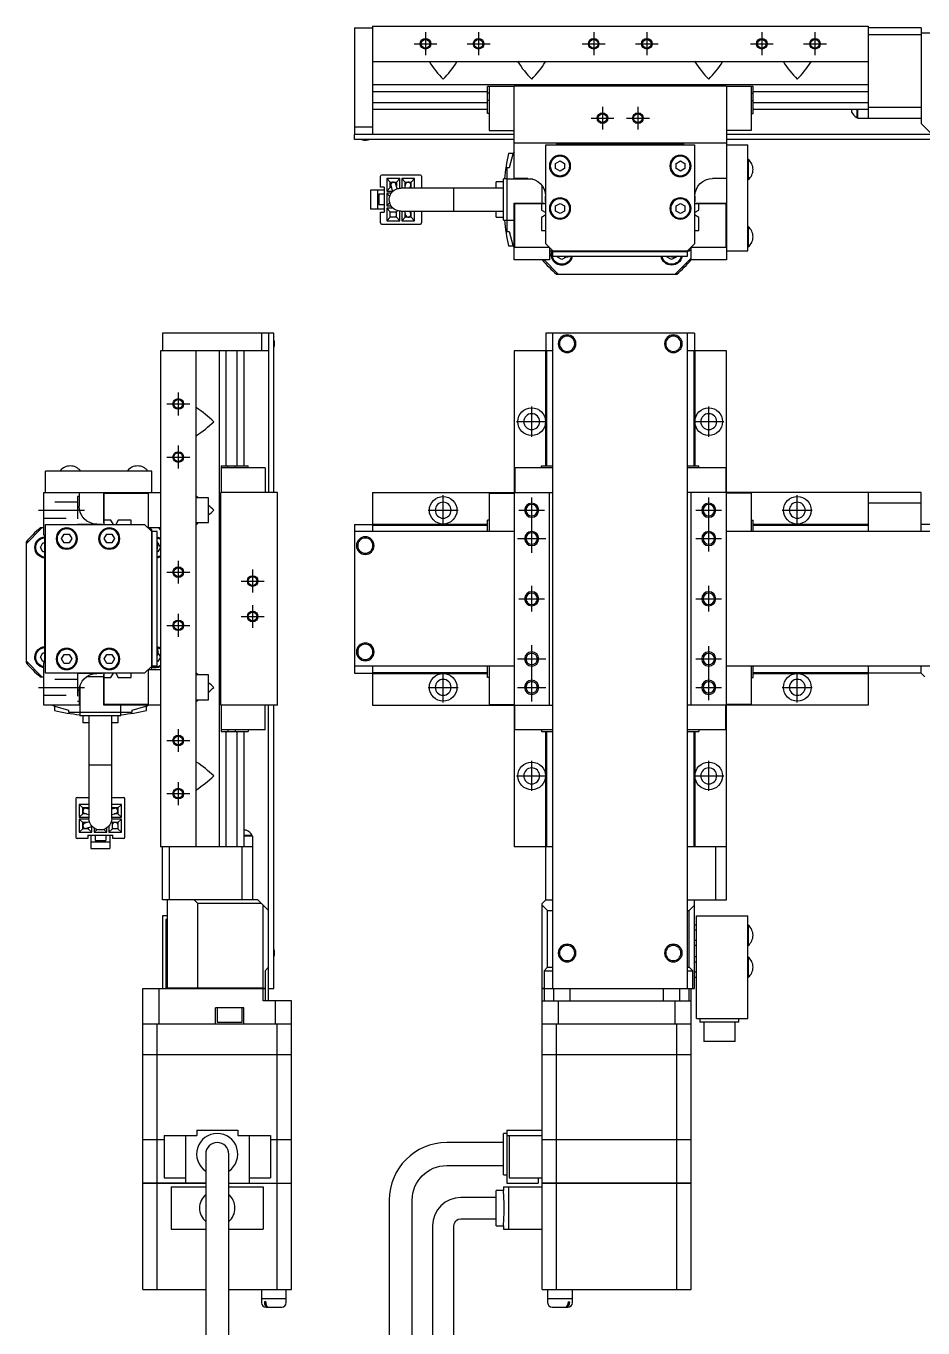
# Model space of a CAD drawing. Extents: x 0 to 964, y -8 to 576.
# Drawn here: x 0 to 253.3, y 203.6 to 571.1 of the extents above; entities that cross this region are included whole.
import ezdxf

# ---------------------------------------------------------------- set-up
doc = ezdxf.new("R2010")
doc.units = 0
doc.header["$LTSCALE"] = 0.5
doc.linetypes.add('CENTER', pattern=[50.8, 31.75, -6.35, 6.35, -6.35])
doc.linetypes.add('DASHED', pattern=[19.05, 12.7, -6.35])
for name, color, linetype in [('MSM_CENTER', 1, 'CENTER'), ('MSM_CONTINUOUS', 7, 'CONTINUOUS'), ('MSM_DASHED', 4, 'DASHED'), ('MSM_NARROW', 5, 'CONTINUOUS')]:
    doc.layers.add(name, color=color, linetype=linetype)

msp = doc.modelspace()

# ---------------------------------------------------------------- linework, layer by layer
at = {"layer": 'MSM_CENTER'}
for p, q in [((109.58, 566.09), (116.04, 566.09)), ((112.81, 569.32), (112.81, 562.86)), ((124.58, 566.09), (131.04, 566.09)), ((127.81, 569.32), (127.81, 562.86)), ((157.08, 566.09), (163.54, 566.09)), ((160.31, 569.32), (160.31, 562.86)), ((172.08, 566.09), (178.54, 566.09)), ((175.31, 569.32), (175.31, 562.86)), ((204.58, 566.09), (211.04, 566.09)), ((207.81, 569.32), (207.81, 562.86)), ((219.58, 566.09), (226.04, 566.09)), ((222.81, 569.32), (222.81, 562.86)), ((162.81, 548.32), (162.81, 541.86)), ((172.81, 548.32), (172.81, 541.86)), ((159.58, 545.09), (166.04, 545.09)), ((169.58, 545.09), (176.04, 545.09)), ((43, 467.64), (43, 461.18)), ((39.77, 464.41), (46.23, 464.41)), ((142.81, 455.16), (142.81, 463.66)), ((192.81, 455.16), (192.81, 463.66)), ((138.56, 459.41), (147.06, 459.41)), ((188.56, 459.41), (197.06, 459.41)), ((43, 452.64), (43, 446.18)), ((39.77, 449.41), (46.23, 449.41)), ((117.81, 430.16), (117.81, 438.66)), ((142.81, 422.41), (142.81, 438.03)), ((192.81, 422.79), (192.81, 438.03)), ((217.81, 430.16), (217.81, 438.66)), ((3.5, 434.41), (16.5, 434.41)), ((113.56, 434.41), (122.06, 434.41)), ((139.19, 434.41), (146.43, 434.41)), ((189.19, 434.41), (196.43, 434.41)), ((213.56, 434.41), (222.06, 434.41)), ((138.81, 426.41), (146.81, 426.41)), ((189.19, 426.41), (196.43, 426.41)), ((43, 420.14), (43, 413.68)), ((39.77, 416.91), (46.23, 416.91)), ((64, 417.64), (64, 411.18)), ((60.77, 414.41), (67.23, 414.41)), ((142.81, 405.79), (142.81, 413.03)), ((192.81, 405.79), (192.81, 413.03)), ((139.19, 409.41), (146.43, 409.41)), ((189.19, 409.41), (196.43, 409.41)), ((43, 405.14), (43, 398.68)), ((60.77, 404.41), (67.23, 404.41)), ((64, 407.64), (64, 401.18)), ((39.77, 401.91), (46.23, 401.91)), ((142.81, 380.41), (142.81, 396.41)), ((192.81, 380.79), (192.81, 396.03)), ((138.81, 392.41), (146.81, 392.41)), ((189.19, 392.41), (196.43, 392.41)), ((117.81, 380.16), (117.81, 388.66)), ((217.81, 380.16), (217.81, 388.66)), ((3.5, 384.41), (16.5, 384.41)), ((113.56, 384.41), (122.06, 384.41)), ((138.81, 384.41), (146.81, 384.41)), ((189.19, 384.41), (196.43, 384.41)), ((213.56, 384.41), (222.06, 384.41)), ((43, 372.64), (43, 366.18)), ((39.77, 369.41), (46.23, 369.41)), ((142.81, 355.16), (142.81, 363.66)), ((192.81, 355.16), (192.81, 363.66)), ((43, 357.64), (43, 351.18)), ((138.56, 359.41), (147.06, 359.41)), ((188.56, 359.41), (197.06, 359.41)), ((39.77, 354.41), (46.23, 354.41))]:
    msp.add_line(p, q, dxfattribs=at)
at = {"layer": 'MSM_CONTINUOUS'}
for p, q in [((92.81, 570.59), (97.81, 570.59)), ((92.81, 570.59), (92.81, 540.59)), ((97.81, 571.09), (237.81, 571.09)), ((97.81, 571.09), (97.81, 540.59)), ((237.81, 571.09), (237.81, 545.09)), ((252.81, 570.59), (237.81, 570.59)), ((252.81, 570.59), (252.81, 543.59)), ((252.81, 568.59), (237.81, 568.59)), ((257.31, 569.09), (252.81, 569.09)), ((97.81, 561.09), (237.81, 561.09)), ((114.07, 561.09), (113.91, 560.96)), ((121.55, 561.09), (121.71, 560.96)), ((139.07, 561.09), (138.91, 560.96)), ((146.55, 561.09), (146.71, 560.96)), ((189.07, 561.09), (188.91, 560.96)), ((196.55, 561.09), (196.71, 560.96)), ((214.07, 561.09), (213.91, 560.96)), ((221.55, 561.09), (221.71, 560.96)), ((97.81, 554.59), (237.81, 554.59)), ((97.81, 552.63), (130.31, 552.63)), ((130.31, 546.39), (130.31, 553.99)), ((137.81, 553.99), (130.31, 553.99)), ((130.81, 552.11), (130.31, 552.11)), ((130.81, 553.99), (130.81, 541.59)), ((197.81, 554.09), (137.81, 554.09)), ((137.81, 528.09), (137.81, 554.09)), ((197.81, 554.09), (197.81, 505.09)), ((205.31, 553.99), (197.81, 553.99)), ((204.81, 553.99), (204.81, 541.59)), ((204.81, 552.11), (205.31, 552.11)), ((205.31, 546.39), (205.31, 553.99)), ((205.31, 552.63), (237.81, 552.63)), ((97.81, 549.55), (130.31, 549.55)), ((130.81, 550.06), (130.31, 550.06)), ((204.81, 550.06), (205.31, 550.06)), ((205.31, 549.55), (237.81, 549.55)), ((252.81, 548.09), (237.81, 548.09)), ((97.81, 547.59), (130.31, 547.59)), ((130.81, 546.39), (130.31, 546.39)), ((204.81, 546.39), (205.31, 546.39)), ((205.31, 547.59), (237.81, 547.59)), ((233.16, 547.59), (233.16, 546.88)), ((234.61, 547.59), (234.61, 545.23)), ((234.61, 545.23), (234.81, 545.23)), ((234.81, 547.59), (234.81, 545.09)), ((234.81, 545.09), (252.81, 545.09)), ((92.81, 542.59), (97.81, 542.59)), ((92.81, 540.59), (137.81, 540.59)), ((92.81, 540.49), (92.91, 540.59)), ((92.81, 539.09), (92.81, 540.49)), ((130.81, 541.59), (137.81, 541.59)), ((204.81, 541.59), (197.81, 541.59)), ((197.81, 540.59), (286.31, 540.59)), ((255.81, 540.59), (252.81, 543.59)), ((137.81, 539.09), (92.81, 539.09)), ((137.81, 538.09), (197.81, 538.09)), ((146.81, 509.59), (146.81, 537.59)), ((146.81, 537.59), (188.81, 537.59)), ((149.81, 538.09), (149.81, 537.79)), ((149.81, 537.79), (185.81, 537.79)), ((150.06, 537.79), (150.06, 538.09)), ((152.56, 538.09), (152.56, 537.79)), ((181.06, 537.79), (181.06, 538.09)), ((183.56, 538.09), (183.56, 537.79)), ((185.81, 537.79), (185.81, 538.09)), ((188.81, 537.59), (188.81, 509.59)), ((277.81, 539.09), (197.81, 539.09)), ((197.81, 537.59), (203.81, 537.59)), ((203.81, 507.59), (203.81, 537.59)), ((137.56, 535.09), (136.24, 535.09)), ((137.5, 534.92), (136.41, 531.09)), ((149.56, 532.31), (150.81, 533.03)), ((150.81, 533.03), (152.06, 532.31)), ((183.56, 532.31), (184.81, 533.03)), ((184.81, 533.03), (186.06, 532.31)), ((203.97, 533.44), (203.81, 533.44)), ((203.97, 533.44), (203.97, 527.74)), ((136.41, 531.09), (135.81, 531.09)), ((135.81, 531.09), (135.81, 513.09)), ((149.56, 530.87), (149.56, 532.31)), ((150.81, 530.15), (149.56, 530.87)), ((152.06, 530.87), (150.81, 530.15)), ((152.06, 532.31), (152.06, 530.87)), ((183.56, 530.87), (183.56, 532.31)), ((184.81, 530.15), (183.56, 530.87)), ((186.06, 530.87), (184.81, 530.15)), ((186.06, 532.31), (186.06, 530.87)), ((100.11, 525.59), (100.11, 528.69)), ((101.11, 525.59), (100.11, 525.59)), ((111.41, 528.99), (100.41, 528.99)), ((101.11, 525.59), (101.11, 518.59)), ((101.91, 528.09), (101.91, 524.49)), ((105.56, 528.09), (101.91, 528.09)), ((102.86, 527.04), (101.91, 528.09)), ((102.86, 527.04), (104.61, 527.04)), ((102.86, 525.54), (102.86, 527.04)), ((103.01, 526.09), (103.49, 524.37)), ((104.23, 527.04), (104.61, 526.66)), ((104.82, 525.19), (104.45, 526.49)), ((104.61, 527.04), (105.56, 528.09)), ((104.61, 527.04), (104.61, 525.95)), ((105.56, 525.33), (105.56, 528.09)), ((109.71, 528.09), (106.16, 528.09)), ((106.16, 528.09), (106.16, 525.34)), ((107.06, 527.04), (106.16, 528.09)), ((107.21, 526.5), (106.87, 525.34)), ((107.06, 527.04), (108.81, 527.04)), ((107.06, 525.98), (107.06, 527.04)), ((108.43, 527.04), (108.81, 526.66)), ((108.43, 525.34), (108.65, 526.08)), ((108.81, 525.91), (108.52, 525.62)), ((108.81, 527.04), (109.71, 528.09)), ((108.81, 525.54), (108.81, 527.04)), ((109.71, 525.34), (109.71, 528.09)), ((111.71, 528.69), (111.71, 525.34)), ((132.81, 525.34), (132.81, 527.09)), ((134.81, 527.09), (132.81, 527.09)), ((134.81, 516.27), (134.81, 527.91)), ((135.81, 527.91), (134.81, 527.91)), ((143.16, 527.87), (135.81, 527.87)), ((141.71, 528.09), (137.81, 528.09)), ((145.81, 521.09), (145.81, 525.95)), ((145.81, 525.95), (145.81, 525.95)), ((197.81, 528.09), (193.91, 528.09)), ((203.81, 527.74), (203.97, 527.74)), ((101.11, 524.79), (97.31, 524.79)), ((97.31, 524.79), (97.31, 519.39)), ((99.22, 524.79), (99.22, 519.39)), ((101.11, 523.59), (99.61, 523.59)), ((99.61, 523.59), (99.61, 520.59)), ((102.86, 525.54), (101.91, 524.49)), ((101.91, 524.49), (103.46, 524.49)), ((103.1, 523.89), (101.91, 523.89)), ((101.91, 523.89), (101.91, 520.29)), ((102.69, 523.02), (101.91, 523.89)), ((103.16, 525.54), (102.86, 525.54)), ((104.77, 525.36), (104.9, 525.21)), ((134.81, 525.34), (105.81, 525.34)), ((108.49, 525.54), (108.81, 525.54)), ((108.81, 525.54), (108.98, 525.34)), ((120.81, 518.84), (120.81, 525.34)), ((146.71, 521.59), (146.71, 523.09)), ((188.91, 523.09), (188.91, 521.59)), ((101.11, 519.39), (97.31, 519.39)), ((101.11, 520.59), (99.61, 520.59)), ((100.11, 515.49), (100.11, 518.59)), ((100.11, 518.59), (101.11, 518.59)), ((102.69, 521.16), (101.91, 520.29)), ((101.91, 520.29), (103.1, 520.29)), ((101.91, 519.69), (101.91, 516.09)), ((102.86, 518.64), (101.91, 519.69)), ((103.62, 519.69), (101.91, 519.69)), ((102.86, 517.14), (102.86, 518.64)), ((102.86, 518.64), (104.61, 518.64)), ((104.23, 518.64), (104.61, 518.26)), ((104.61, 518.64), (104.9, 518.97)), ((104.61, 517.14), (104.61, 518.64)), ((105.56, 516.09), (105.56, 518.85)), ((105.81, 518.84), (134.81, 518.84)), ((106.16, 518.84), (106.16, 516.09)), ((106.87, 518.84), (107.21, 517.68)), ((108.65, 518.1), (108.43, 518.84)), ((108.81, 518.64), (108.49, 518.64)), ((108.52, 518.55), (108.81, 518.26)), ((108.81, 518.64), (108.98, 518.84)), ((108.81, 517.14), (108.81, 518.64)), ((109.71, 516.09), (109.71, 518.84)), ((111.71, 518.84), (111.71, 515.49)), ((132.81, 517.09), (132.81, 518.84)), ((137.81, 505.09), (137.81, 521.09)), ((137.81, 521.09), (146.41, 521.09)), ((138.01, 508.59), (138.01, 520.99)), ((138.01, 520.99), (146.81, 520.99)), ((145.61, 520.99), (145.61, 519.11)), ((145.61, 519.11), (146.8, 518.43)), ((146.41, 521.09), (146.41, 520.99)), ((146.81, 521.59), (146.71, 521.59)), ((149.56, 520.31), (150.81, 521.03)), ((149.56, 518.87), (149.56, 520.31)), ((150.81, 518.15), (149.56, 518.87)), ((150.81, 521.03), (152.06, 520.31)), ((152.06, 518.87), (150.81, 518.15)), ((152.06, 520.31), (152.06, 518.87)), ((183.56, 520.31), (184.81, 521.03)), ((183.56, 518.87), (183.56, 520.31)), ((184.81, 518.15), (183.56, 518.87)), ((184.81, 521.03), (186.06, 520.31)), ((186.06, 518.87), (184.81, 518.15)), ((186.06, 520.31), (186.06, 518.87)), ((188.91, 521.59), (188.81, 521.59)), ((188.81, 520.99), (197.61, 520.99)), ((188.81, 518.43), (190.01, 519.11)), ((189.21, 520.99), (189.21, 521.09)), ((189.21, 521.09), (197.81, 521.09)), ((190.01, 519.11), (190.01, 520.99)), ((197.61, 520.99), (197.61, 508.59)), ((100.41, 515.19), (111.41, 515.19)), ((102.86, 517.14), (101.91, 516.09)), ((101.91, 516.09), (105.56, 516.09)), ((104.61, 517.14), (102.86, 517.14)), ((104.61, 517.51), (104.23, 517.14)), ((104.61, 517.14), (105.56, 516.09)), ((107.06, 517.14), (106.16, 516.09)), ((106.16, 516.09), (109.71, 516.09)), ((107.06, 517.14), (107.06, 518.2)), ((108.81, 517.14), (107.06, 517.14)), ((108.81, 517.51), (108.43, 517.14)), ((108.81, 517.14), (109.71, 516.09)), ((132.81, 517.09), (134.81, 517.09)), ((134.81, 516.27), (135.81, 516.27)), ((135.81, 516.31), (137.81, 516.31)), ((146.8, 517.75), (145.61, 517.06)), ((145.61, 517.06), (145.61, 513.39)), ((190.01, 517.06), (188.81, 517.75)), ((190.01, 513.39), (190.01, 517.06)), ((135.81, 513.09), (136.41, 513.09)), ((136.41, 513.09), (137.5, 509.26)), ((145.61, 513.39), (146.81, 513.39)), ((188.81, 513.39), (190.01, 513.39)), ((203.97, 514.44), (203.81, 514.44)), ((203.97, 514.44), (203.97, 508.74)), ((136.24, 509.09), (137.56, 509.09)), ((147.81, 508.59), (138.01, 508.59)), ((148.81, 507.59), (146.81, 509.59)), ((148.01, 508.39), (147.81, 508.39)), ((147.81, 508.39), (147.81, 505.09)), ((147.81, 507.59), (187.31, 507.59)), ((148.81, 506.09), (148.81, 507.59)), ((148.81, 507.49), (186.81, 507.49)), ((188.81, 509.59), (186.81, 507.59)), ((186.81, 506.09), (186.81, 507.59)), ((187.31, 507.59), (187.81, 508.09)), ((187.81, 508.39), (187.61, 508.39)), ((197.61, 508.59), (187.81, 508.59)), ((187.81, 505.09), (187.81, 508.39)), ((197.81, 507.59), (203.81, 507.59)), ((203.81, 508.74), (203.97, 508.74)), ((147.81, 505.09), (137.81, 505.09)), ((146.31, 505.09), (150.31, 501.09)), ((148.81, 506.09), (186.81, 506.09)), ((150.06, 505.87), (150.06, 506.09)), ((151.31, 505.15), (150.06, 505.87)), ((152.56, 505.87), (151.31, 505.15)), ((152.56, 505.9), (152.56, 505.87)), ((181.06, 505.87), (181.06, 506.09)), ((182.31, 505.15), (181.06, 505.87)), ((183.56, 505.87), (182.31, 505.15)), ((183.31, 501.09), (187.81, 505.59)), ((183.56, 505.98), (183.56, 505.87)), ((197.81, 505.09), (187.81, 505.09)), ((149.84, 501.09), (183.78, 501.09)), ((38.5, 484.41), (38.5, 479.41)), ((68.5, 484.41), (38.5, 484.41)), ((66.5, 484.41), (66.5, 479.41)), ((68.5, 484.41), (68.5, 439.41)), ((68.6, 484.41), (68.5, 484.31)), ((70, 484.41), (68.6, 484.41)), ((70, 439.41), (70, 484.41)), ((146.81, 484.41), (146.81, 479.41)), ((188.81, 484.41), (146.81, 484.41)), ((148.81, 299.41), (148.81, 484.41)), ((186.81, 299.41), (186.81, 484.41)), ((188.81, 484.41), (188.81, 479.41)), ((38, 479.41), (38, 339.41)), ((68.5, 479.41), (38, 479.41)), ((48, 479.41), (48, 339.41)), ((54.5, 479.41), (54.5, 339.41)), ((56.46, 479.41), (56.46, 446.91)), ((59.54, 479.41), (59.54, 446.91)), ((61.5, 479.41), (61.5, 446.91)), ((137.81, 479.41), (137.81, 339.41)), ((148.81, 479.41), (137.81, 479.41)), ((146.71, 479.41), (146.71, 446.91)), ((147.01, 479.41), (147.01, 446.91)), ((197.81, 479.41), (186.81, 479.41)), ((188.61, 479.41), (188.61, 446.91)), ((188.91, 479.41), (188.91, 446.91)), ((197.81, 324.41), (197.81, 479.41)), ((48, 463.15), (48.13, 463.31)), ((48, 455.67), (48.13, 455.51)), ((5.5, 439.41), (5.5, 445.41)), ((35.5, 445.41), (5.5, 445.41)), ((9.65, 445.57), (15.35, 445.57)), ((9.65, 445.57), (9.65, 445.41)), ((15.35, 445.41), (15.35, 445.57)), ((28.65, 445.57), (34.35, 445.57)), ((28.65, 445.57), (28.65, 445.41)), ((34.35, 445.41), (34.35, 445.57)), ((35.5, 439.41), (35.5, 445.41)), ((55.1, 446.91), (55.1, 439.41)), ((55.1, 446.91), (62.7, 446.91)), ((67.5, 446.41), (55.1, 446.41)), ((56.97, 446.41), (56.97, 446.91)), ((59.02, 446.41), (59.02, 446.91)), ((62.7, 446.41), (62.7, 446.91)), ((67.5, 446.41), (67.5, 439.41)), ((148.81, 446.41), (138.01, 446.41)), ((138.01, 446.41), (138.01, 439.41)), ((145.61, 446.41), (145.61, 446.91)), ((145.61, 446.91), (148.81, 446.91)), ((186.81, 446.91), (190.01, 446.91)), ((197.61, 446.41), (186.81, 446.41)), ((190.01, 446.41), (190.01, 446.91)), ((197.61, 446.41), (197.61, 439.41)), ((5, 439.41), (38, 439.41)), ((5, 427.41), (5, 439.41)), ((15, 439.41), (15, 435.51)), ((22, 430.81), (22, 439.41)), ((22.1, 430.41), (22.1, 439.21)), ((22.1, 439.21), (34.5, 439.21)), ((34.5, 439.21), (34.5, 429.41)), ((48, 438.15), (48.13, 438.31)), ((51.5, 437.91), (48, 437.91)), ((51.5, 430.91), (51.5, 437.91)), ((71, 439.41), (55, 439.41)), ((55, 379.41), (55, 439.41)), ((71, 379.41), (71, 439.41)), ((97.81, 439.41), (97.81, 428.41)), ((97.81, 439.41), (148.81, 439.41)), ((130.81, 439.21), (137.81, 439.21)), ((130.81, 439.21), (130.81, 428.41)), ((147.81, 379.41), (147.81, 439.41)), ((252.81, 439.41), (186.81, 439.41)), ((187.81, 379.41), (187.81, 439.41)), ((204.81, 439.21), (197.81, 439.21)), ((204.81, 439.21), (204.81, 428.41)), ((237.81, 439.41), (237.81, 428.41)), ((252.81, 428.41), (252.81, 439.41)), ((252.81, 436.41), (237.81, 436.41)), ((5.5, 388.41), (5.5, 430.41)), ((5.5, 430.41), (33.5, 430.41)), ((20, 430.51), (21.5, 430.51)), ((21.5, 430.51), (21.5, 430.41)), ((22.1, 430.81), (22, 430.81)), ((23.97, 431.61), (22.1, 431.61)), ((24.66, 430.41), (23.97, 431.61)), ((26.02, 431.61), (25.34, 430.41)), ((29.7, 431.61), (26.02, 431.61)), ((29.7, 430.41), (29.7, 431.61)), ((33.5, 430.41), (35.5, 428.41)), ((48, 430.91), (51.5, 430.91)), ((48, 430.67), (48.13, 430.51)), ((92.81, 430.41), (92.81, 388.41)), ((92.81, 430.41), (97.81, 430.41)), ((97.81, 430.51), (130.31, 430.51)), ((97.81, 430.21), (130.31, 430.21)), ((130.81, 431.61), (130.31, 431.61)), ((130.31, 428.41), (130.31, 431.61)), ((204.81, 431.61), (205.31, 431.61)), ((205.31, 428.41), (205.31, 431.61)), ((205.31, 430.51), (237.81, 430.51)), ((205.31, 430.21), (237.81, 430.21)), ((277.81, 430.41), (252.81, 430.41)), ((4.5, 429.41), (0, 424.91)), ((5, 429.41), (4.03, 429.41)), ((5.3, 427.41), (5, 427.41)), ((5.3, 391.41), (5.3, 427.41)), ((10.06, 426.41), (10.78, 427.66)), ((10.78, 425.16), (10.06, 426.41)), ((10.78, 427.66), (12.22, 427.66)), ((12.22, 427.66), (12.94, 426.41)), ((12.94, 426.41), (12.22, 425.16)), ((22.06, 426.41), (22.78, 427.66)), ((22.78, 425.16), (22.06, 426.41)), ((22.78, 427.66), (24.22, 427.66)), ((24.22, 427.66), (24.94, 426.41)), ((24.94, 426.41), (24.22, 425.16)), ((34.7, 429.41), (34.7, 429.21)), ((38, 429.41), (34.7, 429.41)), ((35.5, 428.91), (35, 429.41)), ((35.5, 389.41), (35.5, 428.91)), ((37, 428.41), (35.5, 428.41)), ((35.6, 390.41), (35.6, 428.41)), ((37, 390.41), (37, 428.41)), ((38, 428.91), (37.5, 429.41)), ((137.81, 428.41), (92.81, 428.41)), ((277.81, 428.41), (197.81, 428.41)), ((0, 425.38), (0, 391.44)), ((4.06, 423.91), (4.78, 425.16)), ((4.78, 422.66), (4.06, 423.91)), ((4.78, 425.16), (5.3, 425.16)), ((5.3, 422.66), (4.78, 422.66)), ((12.22, 425.16), (10.78, 425.16)), ((24.22, 425.16), (22.78, 425.16)), ((37.22, 422.66), (37, 422.66)), ((37.11, 425.16), (37.22, 425.16)), ((37.22, 425.16), (37.94, 423.91)), ((37.94, 423.91), (37.22, 422.66)), ((4.06, 392.91), (4.78, 394.16)), ((4.78, 394.16), (5.3, 394.16)), ((10.06, 392.41), (10.78, 393.66)), ((10.78, 393.66), (12.22, 393.66)), ((12.22, 393.66), (12.94, 392.41)), ((22.06, 392.41), (22.78, 393.66)), ((22.78, 393.66), (24.22, 393.66)), ((24.22, 393.66), (24.94, 392.41)), ((37.19, 394.16), (37.22, 394.16)), ((37.22, 394.16), (37.94, 392.91)), ((0, 391.91), (4.5, 387.41)), ((4.78, 391.66), (4.06, 392.91)), ((5.3, 391.66), (4.78, 391.66)), ((5, 379.41), (5, 391.41)), ((5, 391.41), (5.3, 391.41)), ((10.78, 391.16), (10.06, 392.41)), ((12.22, 391.16), (10.78, 391.16)), ((12.94, 392.41), (12.22, 391.16)), ((22.78, 391.16), (22.06, 392.41)), ((24.22, 391.16), (22.78, 391.16)), ((24.94, 392.41), (24.22, 391.16)), ((35.5, 390.41), (33.5, 388.41)), ((34.7, 389.61), (34.7, 389.41)), ((37, 390.41), (35.5, 390.41)), ((37.22, 391.66), (37, 391.66)), ((37.94, 392.91), (37.22, 391.66)), ((137.81, 390.41), (92.81, 390.41)), ((97.81, 390.41), (97.81, 379.41)), ((130.31, 387.21), (130.31, 390.41)), ((130.81, 390.41), (130.81, 379.61)), ((277.81, 390.41), (197.81, 390.41)), ((204.81, 390.41), (204.81, 379.61)), ((205.31, 387.21), (205.31, 390.41)), ((237.81, 390.41), (237.81, 379.41)), ((252.81, 388.41), (252.81, 390.41)), ((4.03, 387.41), (5, 387.41)), ((33.5, 388.41), (5.5, 388.41)), ((22, 387.41), (17.14, 387.41)), ((17.14, 387.41), (17.14, 387.41)), ((21.5, 388.31), (20, 388.31)), ((21.5, 388.41), (21.5, 388.31)), ((22, 379.41), (22, 388.01)), ((22, 388.01), (22.1, 388.01)), ((22.1, 379.61), (22.1, 388.41)), ((22.1, 387.21), (23.97, 387.21)), ((23.97, 387.21), (24.66, 388.4)), ((25.34, 388.4), (26.02, 387.21)), ((26.02, 387.21), (29.7, 387.21)), ((29.7, 387.21), (29.7, 388.41)), ((34.5, 389.41), (34.5, 379.61)), ((34.7, 389.41), (38, 389.41)), ((48, 388.15), (48.13, 388.31)), ((51.5, 387.91), (48, 387.91)), ((51.5, 380.91), (51.5, 387.91)), ((92.81, 388.41), (97.81, 388.41)), ((97.81, 388.61), (130.31, 388.61)), ((97.81, 388.31), (130.31, 388.31)), ((130.81, 387.21), (130.31, 387.21)), ((204.81, 387.21), (205.31, 387.21)), ((205.31, 388.61), (237.81, 388.61)), ((205.31, 388.31), (237.81, 388.31)), ((252.81, 388.41), (237.81, 388.41)), ((252.81, 388.41), (253.81, 387.41)), ((15, 383.31), (15, 379.41)), ((15.22, 384.76), (15.22, 377.41)), ((15, 379.41), (5, 379.41)), ((8, 379.16), (8, 377.84)), ((8.17, 379.1), (12, 378.01)), ((38, 379.41), (22, 379.41)), ((34.5, 379.61), (22.1, 379.61)), ((26.78, 377.41), (26.78, 379.41)), ((30, 378.01), (33.83, 379.1)), ((34, 377.84), (34, 379.16)), ((48, 380.91), (51.5, 380.91)), ((48, 380.67), (48.13, 380.51)), ((71, 379.41), (55, 379.41)), ((55.1, 379.41), (55.1, 371.91)), ((67.5, 372.41), (67.5, 379.41)), ((68.5, 295.91), (68.5, 379.41)), ((70, 299.41), (70, 379.41)), ((97.81, 379.41), (148.81, 379.41)), ((130.81, 379.61), (137.81, 379.61)), ((138.01, 372.41), (138.01, 379.41)), ((237.81, 379.41), (186.81, 379.41)), ((197.61, 372.41), (197.61, 379.41)), ((204.81, 379.61), (197.81, 379.61)), ((12, 378.01), (12, 377.41)), ((12, 377.41), (30, 377.41)), ((15.18, 377.41), (15.18, 376.41)), ((26.82, 376.41), (15.18, 376.41)), ((16, 376.41), (16, 374.41)), ((17.75, 376.41), (17.75, 347.41)), ((24.25, 347.41), (24.25, 376.41)), ((26, 374.41), (26, 376.41)), ((26.82, 376.41), (26.82, 377.41)), ((30, 377.41), (30, 378.01)), ((17.75, 374.41), (16, 374.41)), ((26, 374.41), (24.25, 374.41)), ((67.5, 372.41), (55.1, 372.41)), ((55.1, 371.91), (62.7, 371.91)), ((56.46, 371.91), (56.46, 339.41)), ((56.97, 372.41), (56.97, 371.91)), ((59.02, 372.41), (59.02, 371.91)), ((59.54, 371.91), (59.54, 339.41)), ((61.5, 371.91), (61.5, 339.41)), ((62.7, 372.41), (62.7, 371.91)), ((148.81, 372.41), (138.01, 372.41)), ((145.61, 372.41), (145.61, 371.91)), ((145.61, 371.91), (148.81, 371.91)), ((146.71, 371.91), (146.71, 339.41)), ((147.01, 371.91), (147.01, 339.41)), ((197.61, 372.41), (186.81, 372.41)), ((186.81, 371.91), (190.01, 371.91)), ((188.61, 371.91), (188.61, 339.41)), ((188.91, 371.91), (188.91, 339.41)), ((190.01, 372.41), (190.01, 371.91)), ((24.25, 362.41), (17.75, 362.41)), ((48, 363.15), (48.13, 363.31)), ((14.1, 353.01), (14.1, 342.01)), ((14.4, 353.31), (17.75, 353.31)), ((24.25, 353.31), (27.6, 353.31)), ((27.9, 342.01), (27.9, 353.01)), ((48, 355.67), (48.13, 355.51)), ((16.05, 350.41), (15, 351.31)), ((17.75, 351.31), (15, 351.31)), ((15, 351.31), (15, 347.76)), ((17.55, 350.41), (16.05, 350.41)), ((16.05, 348.66), (16.05, 350.41)), ((16.05, 350.03), (16.42, 350.41)), ((17.75, 350.03), (17.01, 350.25)), ((17.17, 350.41), (17.46, 350.12)), ((17.55, 350.41), (17.75, 350.58)), ((17.55, 350.09), (17.55, 350.41)), ((27, 351.31), (24.25, 351.31)), ((24.45, 350.41), (24.25, 350.58)), ((24.99, 350.25), (24.25, 350.03)), ((24.45, 350.41), (24.45, 350.09)), ((25.95, 350.41), (24.45, 350.41)), ((24.54, 350.12), (24.82, 350.41)), ((25.57, 350.41), (25.95, 350.03)), ((25.95, 350.41), (27, 351.31)), ((25.95, 350.41), (25.95, 348.66)), ((27, 347.76), (27, 351.31)), ((16.05, 348.66), (15, 347.76)), ((15, 347.76), (17.75, 347.76)), ((17.76, 347.16), (15, 347.16)), ((16.05, 346.21), (15, 347.16)), ((15, 347.16), (15, 343.51)), ((17.11, 348.66), (16.05, 348.66)), ((16.05, 344.46), (16.05, 346.21)), ((17.14, 346.21), (16.05, 346.21)), ((16.05, 345.83), (16.42, 346.21)), ((16.59, 348.81), (17.75, 348.47)), ((17.9, 346.42), (16.6, 346.05)), ((17.73, 346.37), (17.88, 346.5)), ((24.45, 346.21), (24.12, 346.5)), ((27, 347.16), (24.24, 347.16)), ((24.25, 348.47), (25.41, 348.81)), ((24.25, 347.76), (27, 347.76)), ((25.95, 346.21), (24.45, 346.21)), ((24.45, 345.83), (24.82, 346.21)), ((24.45, 344.46), (24.45, 346.21)), ((25.95, 348.66), (24.89, 348.66)), ((25.57, 346.21), (25.95, 345.83)), ((25.95, 348.66), (27, 347.76)), ((25.95, 346.21), (27, 347.16)), ((25.95, 346.21), (25.95, 344.46)), ((27, 343.51), (27, 347.16)), ((16.05, 344.46), (15, 343.51)), ((15, 343.51), (18.6, 343.51)), ((17.55, 344.46), (16.05, 344.46)), ((17, 344.61), (18.72, 345.09)), ((17.5, 342.71), (24.5, 342.71)), ((17.5, 342.71), (17.5, 341.71)), ((17.55, 344.76), (17.55, 344.46)), ((17.55, 344.46), (18.6, 343.51)), ((18.3, 342.71), (18.3, 338.91)), ((18.6, 343.51), (18.6, 345.06)), ((19.2, 344.7), (19.2, 343.51)), ((20.07, 344.29), (19.2, 343.51)), ((19.2, 343.51), (22.8, 343.51)), ((19.5, 342.71), (19.5, 341.21)), ((21.93, 344.29), (22.8, 343.51)), ((22.5, 342.71), (22.5, 341.21)), ((22.8, 343.51), (22.8, 344.7)), ((23.4, 345.22), (23.4, 343.51)), ((24.45, 344.46), (23.4, 343.51)), ((23.4, 343.51), (27, 343.51)), ((23.7, 342.71), (23.7, 338.91)), ((25.95, 344.46), (24.45, 344.46)), ((24.5, 341.71), (24.5, 342.71)), ((25.95, 344.46), (27, 343.51)), ((62.21, 344.06), (61.5, 344.06)), ((63.86, 342.61), (61.5, 342.61)), ((64, 342.41), (61.5, 342.41)), ((63.86, 342.41), (63.86, 342.61)), ((64, 342.41), (64, 324.41)), ((17.5, 341.71), (14.4, 341.71)), ((18.3, 340.82), (23.7, 340.82)), ((18.3, 338.91), (23.7, 338.91)), ((19.5, 341.21), (22.5, 341.21)), ((27.6, 341.71), (24.5, 341.71)), ((64, 339.41), (38, 339.41)), ((38.5, 324.41), (38.5, 339.41)), ((40.5, 324.41), (40.5, 339.41)), ((61, 324.41), (61, 339.41)), ((148.81, 339.41), (137.81, 339.41)), ((146.81, 324.41), (146.81, 339.41)), ((197.81, 339.41), (186.81, 339.41)), ((194.81, 324.41), (194.81, 339.41)), ((65.5, 324.41), (38.5, 324.41)), ((40, 299.51), (40, 324.41)), ((47.5, 324.41), (48.5, 323.41)), ((65.5, 324.41), (68.5, 321.41)), ((146.81, 324.41), (145.81, 323.41)), ((146.81, 324.41), (148.81, 324.41)), ((186.81, 324.41), (197.81, 324.41)), ((188.81, 299.41), (188.81, 324.41)), ((40, 319.91), (38.5, 319.91)), ((38.5, 319.91), (38.5, 299.41)), ((48.5, 299.51), (48.5, 323.41)), ((66.5, 323.41), (48.5, 323.41)), ((67, 299.51), (67, 322.91)), ((145.81, 299.51), (145.81, 323.41)), ((145.81, 322.91), (147.31, 321.41)), ((147.31, 321.41), (148.81, 321.41)), ((147.31, 305.41), (147.31, 321.41)), ((186.81, 321.41), (187.31, 321.41)), ((187.31, 321.41), (188.81, 322.91)), ((187.31, 305.41), (187.31, 321.41)), ((189.31, 319.91), (203.81, 319.91)), ((189.31, 290.91), (189.31, 319.91)), ((203.81, 290.91), (203.81, 319.91)), ((39.5, 318.91), (39.5, 299.41)), ((40, 318.91), (39.5, 318.91)), ((189.31, 317.29), (188.81, 317.29)), ((203.97, 317.26), (203.81, 317.26)), ((203.97, 317.26), (203.97, 311.56)), ((189.31, 315.85), (188.81, 315.85)), ((189.31, 312.96), (188.81, 312.96)), ((189.31, 311.52), (188.81, 311.52)), ((203.81, 311.56), (203.97, 311.56)), ((68.5, 305.41), (67.5, 304.41)), ((147.31, 305.41), (146.31, 304.41)), ((147.31, 305.41), (148.81, 305.41)), ((186.81, 305.41), (187.31, 305.41)), ((188.31, 304.41), (187.31, 305.41)), ((189.31, 308.29), (188.81, 308.29)), ((189.31, 306.85), (188.81, 306.85)), ((203.97, 308.26), (203.81, 308.26)), ((203.97, 308.26), (203.97, 302.56)), ((67.5, 304.41), (67.5, 295.91)), ((146.31, 304.41), (148.81, 304.41)), ((146.31, 304.41), (146.31, 299.5)), ((186.81, 304.41), (188.31, 304.41)), ((188.31, 299.41), (188.31, 304.41)), ((189.31, 303.96), (188.81, 303.96)), ((189.31, 302.52), (188.81, 302.52)), ((203.81, 302.56), (203.97, 302.56)), ((33, 280.71), (33, 299.41)), ((33, 299.41), (67.5, 299.41)), ((37.5, 299.41), (37.5, 289.41)), ((40.01, 299.5), (40, 299.51)), ((48.49, 299.5), (40.01, 299.5)), ((40.1, 299.41), (40.01, 299.5)), ((48.5, 299.51), (48.49, 299.5)), ((48.49, 299.5), (48.53, 299.41)), ((67, 299.51), (48.5, 299.51)), ((67.01, 299.5), (66.97, 299.41)), ((67.01, 299.5), (67, 299.51)), ((67, 295.91), (67, 299.41)), ((67.01, 299.5), (67.5, 299.5)), ((68.5, 299.51), (68.6, 299.41)), ((68.6, 299.41), (70, 299.41)), ((145.82, 299.5), (145.81, 299.51)), ((145.81, 280.71), (145.81, 299.41)), ((145.81, 299.41), (188.81, 299.41)), ((145.82, 299.5), (146.31, 299.5)), ((145.82, 299.5), (145.91, 299.41)), ((146.43, 299.41), (146.31, 299.5)), ((146.31, 299.41), (146.31, 295.91)), ((149.07, 295.91), (149.07, 299.41)), ((153.54, 299.41), (153.54, 295.91)), ((180.07, 295.91), (180.07, 299.41)), ((184.54, 299.41), (184.54, 295.91)), ((187.31, 295.91), (187.31, 299.41)), ((187.81, 280.71), (187.81, 299.41)), ((75, 295.91), (67, 295.91)), ((70.5, 289.41), (70.5, 295.91)), ((75, 280.71), (75, 295.91)), ((145.81, 295.91), (187.81, 295.91)), ((150.31, 295.91), (150.31, 289.41)), ((183.31, 289.41), (183.31, 295.91)), ((61.5, 293.91), (53.5, 293.91)), ((53.5, 289.41), (53.5, 293.91)), ((54, 293.91), (54, 289.91)), ((61, 289.91), (61, 293.91)), ((61.5, 289.41), (61.5, 293.91)), ((189.31, 290.91), (203.81, 290.91)), ((190.31, 290.91), (190.31, 289.91)), ((201.31, 289.91), (201.31, 290.91)), ((33, 289.41), (75, 289.41)), ((37.03, 280.71), (37.03, 289.41)), ((54, 289.91), (61, 289.91)), ((70.97, 280.71), (70.97, 289.41)), ((145.81, 289.41), (187.81, 289.41)), ((149.84, 280.71), (149.84, 289.41)), ((183.78, 280.71), (183.78, 289.41)), ((201.31, 289.91), (190.31, 289.91)), ((191.38, 289.91), (191.38, 284.41)), ((200.23, 284.41), (200.23, 289.91)), ((200.23, 284.41), (191.38, 284.41)), ((75, 280.71), (33, 280.71)), ((33, 256.71), (33, 280.66)), ((75, 280.66), (33, 280.66)), ((33.05, 280.66), (33.05, 280.71)), ((37.03, 256.71), (37.03, 280.66)), ((37.29, 280.66), (37.29, 280.71)), ((70.71, 280.66), (70.71, 280.71)), ((70.97, 256.71), (70.97, 280.66)), ((74.95, 280.66), (74.95, 280.71)), ((75, 256.71), (75, 280.66)), ((187.81, 280.71), (145.81, 280.71)), ((187.81, 280.66), (145.81, 280.66)), ((145.81, 244.41), (145.81, 280.66)), ((145.86, 280.66), (145.86, 280.71)), ((149.84, 256.71), (149.84, 280.66)), ((150.09, 280.66), (150.09, 280.71)), ((183.52, 280.66), (183.52, 280.71)), ((183.78, 256.71), (183.78, 280.66)), ((187.76, 280.66), (187.76, 280.71)), ((187.81, 256.71), (187.81, 280.66)), ((39, 257.91), (39, 245.91)), ((39, 257.91), (48.22, 257.91)), ((45, 257.91), (45, 244.41)), ((48.22, 259.41), (48.22, 257.91)), ((48.22, 259.41), (59.78, 259.41)), ((59.78, 259.41), (59.78, 257.91)), ((59.78, 257.91), (69, 257.91)), ((63, 257.91), (63, 244.41)), ((69, 257.91), (69, 245.91)), ((134.81, 246.84), (134.81, 258.48)), ((135.81, 258.48), (134.81, 258.48)), ((135.81, 259.41), (135.81, 244.41)), ((135.81, 259.41), (145.81, 259.41)), ((135.81, 257.91), (145.81, 257.91)), ((136.41, 257.91), (136.41, 245.91)), ((39, 256.71), (33, 256.71)), ((33, 244.41), (33, 256.66)), ((39, 256.66), (33, 256.66)), ((33.05, 256.66), (33.05, 256.71)), ((37.03, 244.41), (37.03, 256.66)), ((37.29, 256.66), (37.29, 256.71)), ((75, 256.71), (69, 256.71)), ((75, 256.66), (69, 256.66)), ((70.71, 256.66), (70.71, 256.71)), ((70.97, 244.41), (70.97, 256.66)), ((74.95, 256.66), (74.95, 256.71)), ((75, 244.41), (75, 256.66)), ((134.81, 255.91), (118.81, 255.91)), ((187.81, 256.71), (145.81, 256.71)), ((187.81, 256.66), (145.81, 256.66)), ((145.86, 256.66), (145.86, 256.71)), ((149.84, 244.41), (149.84, 256.66)), ((150.09, 256.66), (150.09, 256.71)), ((183.52, 256.66), (183.52, 256.71)), ((183.78, 244.41), (183.78, 256.66)), ((187.76, 256.66), (187.76, 256.71)), ((187.81, 244.41), (187.81, 256.66)), ((50.75, 252.66), (50.75, 152.66)), ((57.25, 152.66), (57.25, 252.66)), ((118.81, 249.41), (134.81, 249.41)), ((134.81, 246.84), (135.81, 246.84)), ((50.75, 244.41), (33, 244.41)), ((33, 214.41), (33, 244.36)), ((50.75, 244.36), (33, 244.36)), ((33.05, 244.36), (33.05, 244.41)), ((37.03, 214.41), (37.03, 244.36)), ((37.29, 244.36), (37.29, 244.41)), ((39, 245.91), (45, 245.91)), ((41, 243.41), (41, 231.41)), ((41, 243.41), (50.75, 243.41)), ((57.25, 244.41), (75, 244.41)), ((75, 244.36), (57.25, 244.36)), ((57.25, 243.41), (67, 243.41)), ((63, 245.91), (69, 245.91)), ((67, 243.41), (67, 231.41)), ((70.71, 244.36), (70.71, 244.41)), ((70.97, 214.41), (70.97, 244.36)), ((74.95, 244.36), (74.95, 244.41)), ((75, 214.41), (75, 244.36)), ((134.81, 243.41), (145.81, 243.41)), ((134.81, 243.41), (134.81, 242.41)), ((135.81, 244.41), (144.61, 244.41)), ((136.24, 243.41), (136.24, 231.41)), ((136.41, 245.91), (145.81, 245.91)), ((144.61, 245.91), (144.61, 244.41)), ((187.81, 244.41), (145.81, 244.41)), ((145.81, 214.41), (145.81, 244.36)), ((187.81, 244.36), (145.81, 244.36)), ((145.86, 244.36), (145.86, 244.41)), ((149.84, 214.41), (149.84, 244.36)), ((150.09, 244.36), (150.09, 244.41)), ((183.52, 244.36), (183.52, 244.41)), ((183.78, 214.41), (183.78, 244.36)), ((187.76, 244.36), (187.76, 244.41)), ((187.81, 214.41), (187.81, 244.36)), ((102.56, 239.66), (102.56, 152.66)), ((109.06, 152.66), (109.06, 239.66)), ((132.81, 240.41), (122.81, 240.41)), ((132.81, 232.41), (132.81, 242.41)), ((134.81, 242.41), (132.81, 242.41)), ((114.81, 232.41), (114.81, 137.41)), ((120.81, 137.41), (120.81, 232.41)), ((122.81, 234.41), (132.81, 234.41)), ((132.81, 232.41), (134.81, 232.41)), ((134.81, 232.41), (134.81, 231.41)), ((41, 231.41), (50.75, 231.41)), ((57.25, 231.41), (67, 231.41)), ((134.81, 231.41), (145.81, 231.41)), ((33, 214.41), (50.75, 214.41)), ((57.25, 214.41), (75, 214.41)), ((66.5, 214.41), (66.5, 211.91)), ((73.5, 211.91), (73.5, 214.41)), ((145.81, 214.41), (187.81, 214.41)), ((147.31, 214.41), (147.31, 211.91)), ((154.31, 211.91), (154.31, 214.41)), ((66.5, 211.91), (73.5, 211.91)), ((66.5, 211.86), (73.5, 211.86)), ((66.5, 211.86), (66.5, 210.71)), ((66.55, 211.91), (66.55, 211.86)), ((67.35, 210.91), (67.35, 210.71)), ((67.71, 210.91), (67.35, 210.91)), ((67.71, 210.91), (67.71, 210.71)), ((73.45, 211.86), (73.45, 211.91)), ((73.5, 210.71), (73.5, 211.86)), ((147.31, 211.91), (154.31, 211.91)), ((147.31, 211.86), (154.31, 211.86)), ((147.31, 211.86), (147.31, 210.71)), ((147.36, 211.91), (147.36, 211.86)), ((153.1, 210.91), (153.45, 210.91)), ((153.1, 210.91), (153.1, 210.71)), ((153.45, 210.91), (153.45, 210.71)), ((154.26, 211.86), (154.26, 211.91)), ((154.31, 210.71), (154.31, 211.86)), ((67.8, 209.41), (72.2, 209.41)), ((148.61, 209.41), (153.01, 209.41))]:
    msp.add_line(p, q, dxfattribs=at)
for centre, radius in [((112.81, 566.09), 1.23), ((127.81, 566.09), 1.23), ((160.31, 566.09), 1.23), ((175.31, 566.09), 1.23), ((207.81, 566.09), 1.23), ((222.81, 566.09), 1.23), ((162.81, 545.09), 1.23), ((172.81, 545.09), 1.23), ((43, 464.41), 1.23), ((142.81, 459.41), 3.9), ((192.81, 459.41), 3.9), ((43, 449.41), 1.23), ((117.81, 434.41), 3.9), ((217.81, 434.41), 3.9), ((43, 416.91), 1.23), ((64, 414.41), 1.23), ((64, 404.41), 1.23), ((43, 401.91), 1.23), ((117.81, 384.41), 3.9), ((217.81, 384.41), 3.9), ((43, 369.41), 1.23), ((142.81, 359.41), 3.9), ((192.81, 359.41), 3.9), ((43, 354.41), 1.23)]:
    msp.add_circle(centre, radius, dxfattribs=at)
at = {"layer": 'MSM_CONTINUOUS', "extrusion": (0, 0, -1)}
for centre, radius in [((-150.81, 531.59), 3), ((-150.81, 531.59), 2.75), ((-184.81, 531.59), 3), ((-184.81, 531.59), 2.75), ((-150.81, 519.59), 3), ((-150.81, 519.59), 2.75), ((-184.81, 519.59), 3), ((-184.81, 519.59), 2.75), ((-152.81, 481.41), 2.5), ((-152.81, 481.41), 2.15), ((-182.81, 481.41), 2.5), ((-182.81, 481.41), 2.15), ((-142.81, 459.41), 2.25), ((-192.81, 459.41), 2.25), ((-117.81, 434.41), 2.25), ((-142.81, 434.41), 1.62), ((-192.81, 434.41), 1.62), ((-217.81, 434.41), 2.25), ((-11.5, 426.41), 3), ((-11.5, 426.41), 2.75), ((-23.5, 426.41), 3), ((-23.5, 426.41), 2.75), ((-95.81, 424.41), 2.5), ((-95.81, 424.41), 2.15), ((-142.81, 426.41), 1.62), ((-192.81, 426.41), 1.62), ((-142.81, 409.41), 1.62), ((-192.81, 409.41), 1.62), ((-11.5, 392.41), 3), ((-11.5, 392.41), 2.75), ((-23.5, 392.41), 3), ((-23.5, 392.41), 2.75), ((-95.81, 394.41), 2.5), ((-95.81, 394.41), 2.15), ((-142.81, 392.41), 1.62), ((-192.81, 392.41), 1.62), ((-117.81, 384.41), 2.25), ((-142.81, 384.41), 1.62), ((-192.81, 384.41), 1.62), ((-217.81, 384.41), 2.25), ((-142.81, 359.41), 2.25), ((-192.81, 359.41), 2.25), ((-152.81, 309.41), 2.5), ((-152.81, 309.41), 2.15), ((-182.81, 309.41), 2.5), ((-182.81, 309.41), 2.15)]:
    msp.add_circle(centre, radius, dxfattribs=at)
at = {"layer": 'MSM_CONTINUOUS'}
for centre, radius, start, end in [((140.23, 578.05), 31.38, 212.9812, 224.3908), ((95.38, 578.05), 31.38, 315.6092, 327.0188), ((165.23, 578.05), 31.38, 212.9812, 224.3908), ((120.38, 578.05), 31.38, 315.6092, 327.0188), ((215.23, 578.05), 31.38, 212.9812, 224.3908), ((170.38, 578.05), 31.38, 315.6092, 327.0188), ((240.23, 578.05), 31.38, 212.9812, 224.3908), ((195.38, 578.05), 31.38, 315.6092, 327.0188), ((236.18, 548.07), 3.25, 201.5574, 241.0598), ((95.8, 541.89), 3, 248.96, 270.1444), ((95.81, 541.89), 3, 269.8556, 291.04), ((194.81, 522.09), 60, 167.4867, 174.4336), ((140.39, 534.09), 3, 149.3478, 164.0042), ((201.61, 530.59), 3.7, 0, 50.3692), ((201.61, 530.59), 3.7, 309.6308, 0), ((100.41, 528.69), 0.3, 90, 180), ((103.73, 526.29), 0.75, 15.6242, 195.6242), ((107.93, 526.29), 0.75, 343.4791, 163.4791), ((111.41, 528.69), 0.3, 0, 90), ((100.41, 515.49), 0.3, 180, 270), ((107.93, 517.89), 0.75, 196.5209, 16.5209), ((111.41, 515.49), 0.3, 270, 0), ((194.81, 522.09), 60, 185.5664, 192.5133), ((201.61, 511.59), 3.7, 0, 50.3692), ((201.61, 511.59), 3.7, 309.6308, 360), ((140.39, 510.09), 3, 195.9958, 210.6522), ((166.81, 522.09), 27, 218.9424, 231.0576), ((152.8, 508.89), 3, 248.96, 270), ((182.8, 508.89), 3, 248.96, 270), ((166.81, 522.09), 27, 308.9424, 321.0576), ((67.2, 481.41), 3, 0, 21.04), ((67.2, 481.4), 3, 338.96, 0), ((31.04, 436.98), 31.38, 45.6092, 57.0188), ((31.04, 481.83), 31.38, 302.9812, 314.3908), ((12.5, 443.21), 3.7, 90, 140.3692), ((12.5, 443.21), 3.7, 39.6308, 90), ((31.5, 443.21), 3.7, 90, 140.3692), ((31.5, 443.21), 3.7, 39.6308, 90), ((31.04, 411.98), 31.38, 55.7006, 57.0188), ((31.04, 411.98), 31.38, 45.6092, 49.326), ((31.04, 456.83), 31.38, 310.674, 314.3908), ((31.04, 456.83), 31.38, 302.9812, 304.2994), ((21, 408.41), 27, 128.9424, 141.0576), ((34.2, 424.4), 3, 338.96, 0.1444), ((34.2, 394.4), 3, 338.96, 0.1444), ((21, 408.41), 27, 218.9424, 231.0576), ((31.04, 361.98), 31.38, 55.7006, 57.0188), ((31.04, 361.98), 31.38, 45.6092, 49.326), ((31.04, 406.83), 31.38, 310.674, 314.3908), ((9, 381.99), 3, 239.3478, 254.0042), ((33, 381.99), 3, 285.9958, 300.6522), ((31.04, 406.83), 31.38, 302.9812, 304.2994), ((21, 436.41), 60, 257.4867, 264.4336), ((21, 436.41), 60, 275.5664, 282.5133), ((31.04, 336.98), 31.38, 45.6092, 57.0188), ((31.04, 381.83), 31.38, 302.9812, 314.3908), ((14.4, 353.01), 0.3, 90, 180), ((27.6, 353.01), 0.3, 0, 90), ((16.8, 349.53), 0.75, 73.4791, 253.4791), ((25.2, 349.53), 0.75, 286.5209, 106.5209), ((16.8, 345.33), 0.75, 105.6242, 285.6242), ((14.4, 342.01), 0.3, 180, 270), ((27.6, 342.01), 0.3, 270, 0), ((61.02, 341.03), 3.25, 28.9402, 68.4426), ((201.61, 314.41), 3.7, 359.9943, 50.3692), ((201.61, 314.41), 3.7, 309.6308, 0), ((67.2, 309.41), 3, 0, 21.04), ((67.2, 309.4), 3, 338.96, 0), ((201.61, 305.41), 3.7, 359.9943, 50.3692), ((201.61, 305.41), 3.7, 309.6308, 0), ((54, 252.66), 5.82, 303.9465, 236.0534), ((54, 252.66), 3.25, 360, 180), ((118.81, 239.66), 16.25, 90, 180), ((54, 237.41), 5, 130.5416, 229.4584), ((54, 237.41), 5, 310.5416, 49.4584), ((122.81, 232.41), 8, 90, 180), ((74.29, 237.38), 60.73, 0.0287, 4.7515), ((74.34, 237.44), 60.68, 355.2466, 359.9732), ((67.8, 210.71), 1.3, 180, 270), ((68.76, 210.63), 1.41, 177.1822, 228.6257), ((69.09, 210.62), 1.39, 176.96, 227.1801), ((68.3, 210.16), 0.751, 231.1045, 268.2319), ((68.65, 210.16), 0.754, 228.1061, 264.1834), ((72.2, 210.71), 1.3, 270, 0), ((148.61, 210.71), 1.3, 180, 270), ((152.15, 210.16), 0.754, 275.8166, 311.8939), ((152.51, 210.16), 0.751, 271.7681, 308.8955), ((151.72, 210.62), 1.39, 312.8199, 3.04), ((152.05, 210.63), 1.41, 311.3743, 2.8178), ((153.01, 210.71), 1.3, 270, 0)]:
    msp.add_arc(centre, radius, start, end, dxfattribs=at)
at = {"layer": 'MSM_CONTINUOUS', "extrusion": (0, 0, -1)}
for centre, radius, start, end in [((-151.31, 537.59), 2.75, 169.5243, 175.8294), ((-151.31, 537.59), 3, 170.4059, 176.1774), ((-182.31, 537.59), 3, 3.8226, 9.5941), ((-182.31, 537.59), 2.75, 4.1706, 10.4757), ((-182.31, 537.59), 2.75, 169.5243, 175.8294), ((-182.31, 537.59), 3, 170.4059, 176.1774), ((-141.71, 523.09), 5, 90, 180), ((-193.91, 523.09), 5, 0, 90), ((-105.81, 522.09), 3.25, 270, 90), ((-151.31, 506.59), 3, 189.5941, 19.4712), ((-151.31, 506.59), 2.75, 190.4757, 21.3237), ((-152.81, 508.89), 3, 249.0034, 270.1444), ((-182.31, 506.59), 3, 189.5941, 350.4059), ((-182.31, 506.59), 2.75, 190.4757, 349.5243), ((-182.81, 508.89), 3, 249.0034, 270.1444), ((-20, 435.51), 5, 270, 0), ((-5.5, 423.91), 3, 273.8226, 86.1774), ((-5.5, 423.91), 2.75, 274.1706, 85.8294), ((-36.5, 423.91), 3, 99.5941, 120), ((-36.5, 423.91), 2.75, 100.4757, 123.0557), ((-34.2, 424.41), 3, 159.0034, 180.1444), ((-36.5, 423.91), 2.75, 236.9443, 259.5243), ((-36.5, 423.91), 3, 240, 260.4059), ((-5.5, 392.91), 3, 279.5941, 86.1774), ((-5.5, 392.91), 2.75, 280.4757, 85.8294), ((-36.5, 392.91), 3, 99.5941, 120), ((-36.5, 392.91), 2.75, 100.4757, 123.0557), ((-34.2, 394.41), 3, 159.0034, 180.1444), ((-36.5, 392.91), 2.75, 236.9443, 291.3237), ((-36.5, 392.91), 3, 240, 289.4712), ((-20, 383.31), 5, 0, 90), ((-21, 347.41), 3.25, 180, 360), ((-118.81, 239.66), 9.75, 0, 90), ((-122.81, 232.41), 2, 0, 90)]:
    msp.add_arc(centre, radius, start, end, dxfattribs=at)
at = {"layer": 'MSM_DASHED'}
for p, q in [((14.5, 438.31), (14.5, 430.51)), ((15, 438.31), (14.5, 438.31)), ((14.5, 436.66), (5, 436.66)), ((5, 432.16), (14.5, 432.16)), ((14.5, 430.51), (20, 430.51)), ((14.5, 386.66), (5, 386.66)), ((14.5, 388.31), (14.5, 380.51)), ((20, 388.31), (14.5, 388.31)), ((5, 382.16), (14.5, 382.16)), ((14.5, 380.51), (15, 380.51))]:
    msp.add_line(p, q, dxfattribs=at)
at = {"layer": 'MSM_NARROW'}
for centre in [(112.81, 566.09), (127.81, 566.09), (160.31, 566.09), (175.31, 566.09), (207.81, 566.09), (222.81, 566.09), (162.81, 545.09), (172.81, 545.09), (43, 464.41), (43, 449.41), (43, 416.91), (64, 414.41), (64, 404.41), (43, 401.91), (43, 369.41), (43, 354.41)]:
    msp.add_circle(centre, 1.5, dxfattribs=at)
at = {"layer": 'MSM_NARROW', "extrusion": (0, 0, -1)}
for centre in [(-142.81, 434.41), (-192.81, 434.41), (-142.81, 426.41), (-192.81, 426.41), (-142.81, 409.41), (-192.81, 409.41), (-142.81, 392.41), (-192.81, 392.41), (-142.81, 384.41), (-192.81, 384.41)]:
    msp.add_circle(centre, 2, dxfattribs=at)

doc.saveas('drawing.dxf')
